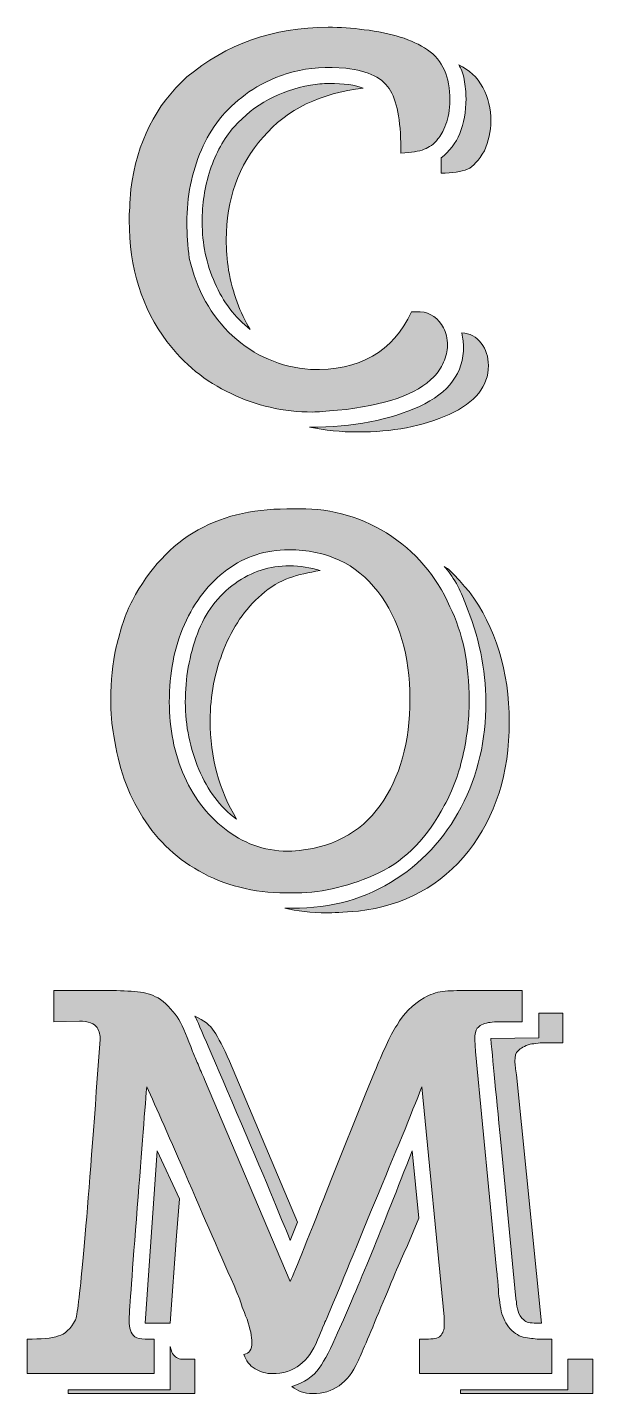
# Model space of a CAD drawing. Header units: inches. Extents: x -1.7 to 7.7, y -47.7 to -0.3.
# Drawn here: x 0.3 to 5.7, y -36.3 to -23.24 of the extents above; entities that cross this region are included whole.
import ezdxf

# ---------------------------------------------------------------- set-up
doc = ezdxf.new("R2010")
doc.units = ezdxf.units.IN
doc.header["$MEASUREMENT"] = 0
doc.layers.add('Layer 1', color=7, linetype='Continuous')

# ---------------------------------------------------------------- blocks, each defined once
blk = doc.blocks.new('block 3')
at = {"layer": 'Layer 1', "lineweight": 0}
for points, knots in [([(2.828, -31.512), (3.08, -31.52), (3.341, -31.459), (3.609, -31.344), (3.877, -31.229), (4.091, -31.022), (4.252, -30.731), (4.336, -30.593), (4.405, -30.432), (4.451, -30.241), (4.497, -30.057), (4.52, -29.866), (4.52, -29.674), (4.52, -29.322), (4.459, -29.023), (4.336, -28.778), (4.206, -28.479), (4.007, -28.25), (3.731, -28.073), (3.456, -27.905), (3.157, -27.828), (2.843, -27.844), (2.498, -27.836), (2.192, -27.897), (1.932, -28.043), (1.671, -28.188), (1.464, -28.418), (1.303, -28.717), (1.235, -28.847), (1.189, -29), (1.15, -29.161), (1.112, -29.322), (1.097, -29.49), (1.097, -29.659), (1.097, -29.789), (1.104, -29.912), (1.127, -30.011), (1.166, -30.302), (1.258, -30.563), (1.403, -30.792), (1.549, -31.022), (1.74, -31.198), (1.985, -31.328), (2.23, -31.459), (2.514, -31.52), (2.828, -31.512)], [0, 0, 0, 0, 1, 1, 1, 2, 2, 2, 3, 3, 3, 4, 4, 4, 5, 5, 5, 6, 6, 6, 7, 7, 7, 8, 8, 8, 9, 9, 9, 10, 10, 10, 11, 11, 11, 12, 12, 12, 13, 13, 13, 14, 14, 14, 15, 15, 15, 15]), ([(1.801, -30.402), (1.702, -30.18), (1.656, -29.942), (1.656, -29.689), (1.656, -29.414), (1.702, -29.169), (1.801, -28.947), (1.901, -28.724), (2.031, -28.556), (2.207, -28.426), (2.383, -28.295), (2.575, -28.234), (2.797, -28.234), (3.157, -28.234), (3.44, -28.364), (3.647, -28.632), (3.854, -28.901), (3.954, -29.245), (3.954, -29.659), (3.954, -30.072), (3.862, -30.409), (3.67, -30.677), (3.479, -30.946), (3.195, -31.091), (2.828, -31.114), (2.598, -31.122), (2.391, -31.053), (2.215, -30.923), (2.039, -30.792), (1.901, -30.624), (1.801, -30.402)], [0, 0, 0, 0, 1, 1, 1, 2, 2, 2, 3, 3, 3, 4, 4, 4, 5, 5, 5, 6, 6, 6, 7, 7, 7, 8, 8, 8, 9, 9, 9, 10, 10, 10, 10])]:
    blk.add_open_spline(points, degree=3, knots=knots, dxfattribs=at)
blk = doc.blocks.new('block 2')
at = {"layer": 'Layer 1', "true_color": 0x231f20}
h = blk.add_hatch(color=250, dxfattribs=at)
h.dxf.hatch_style = 2
edge = h.paths.add_edge_path()
edge.add_spline(control_points=[(3.027, -26.917), (2.743, -26.917), (2.483, -26.856), (2.246, -26.741), (2, -26.626), (1.794, -26.457), (1.633, -26.243), (1.395, -25.929), (1.273, -25.538), (1.273, -25.086), (1.273, -25.017), (1.28, -24.918), (1.288, -24.788), (1.349, -24.336), (1.526, -23.983), (1.824, -23.715), (2.2, -23.401), (2.644, -23.24), (3.172, -23.24), (3.287, -23.24), (3.402, -23.248), (3.517, -23.263), (3.777, -23.294), (3.976, -23.355), (4.122, -23.455), (4.268, -23.554), (4.336, -23.715), (4.336, -23.937), (4.336, -24.029), (4.321, -24.106), (4.298, -24.167), (4.275, -24.236), (4.245, -24.282), (4.222, -24.305), (4.183, -24.359), (4.137, -24.389), (4.091, -24.405), (4.038, -24.428), (3.969, -24.435), (3.869, -24.443), (3.869, -24.167), (3.839, -23.968), (3.77, -23.846), (3.701, -23.731), (3.563, -23.654), (3.341, -23.631), (3.341, -23.631), (3.211, -23.623), (3.211, -23.623), (3.034, -23.623), (2.874, -23.646), (2.728, -23.7), (2.583, -23.754), (2.468, -23.815), (2.383, -23.884), (2.192, -24.022), (2.054, -24.198), (1.962, -24.412), (1.87, -24.627), (1.824, -24.857), (1.824, -25.109), (1.824, -25.216), (1.832, -25.331), (1.847, -25.446), (1.916, -25.753), (2.054, -25.998), (2.261, -26.189), (2.468, -26.381), (2.72, -26.488), (3.004, -26.511), (3.471, -26.526), (3.793, -26.342), (3.969, -25.959), (3.969, -25.959), (4.053, -25.959), (4.053, -25.959), (4.153, -25.967), (4.229, -26.021), (4.275, -26.113), (4.298, -26.159), (4.313, -26.212), (4.313, -26.281), (4.313, -26.335), (4.298, -26.388), (4.275, -26.442), (4.252, -26.496), (4.222, -26.542), (4.183, -26.58), (4.022, -26.748), (3.716, -26.856), (3.264, -26.901), (3.149, -26.909), (3.073, -26.917), (3.027, -26.917)], knot_values=[0, 0, 0, 0, 1, 1, 1, 2, 2, 2, 3, 3, 3, 4, 4, 4, 5, 5, 5, 6, 6, 6, 7, 7, 7, 8, 8, 8, 9, 9, 9, 10, 10, 10, 11, 11, 11, 12, 12, 12, 13, 13, 13, 14, 14, 14, 15, 15, 15, 16, 16, 16, 17, 17, 17, 18, 18, 18, 19, 19, 19, 20, 20, 20, 21, 21, 21, 22, 22, 22, 23, 23, 23, 24, 24, 24, 25, 25, 25, 26, 26, 26, 27, 27, 27, 28, 28, 28, 29, 29, 29, 30, 30, 30, 31, 31, 31, 31], degree=3, periodic=1)
edge = h.paths.add_edge_path()
edge.add_spline(control_points=[(4.49, -23.922), (4.49, -24.175), (4.413, -24.366), (4.252, -24.489), (4.252, -24.489), (4.252, -24.634), (4.252, -24.634), (4.359, -24.634), (4.444, -24.619), (4.505, -24.596), (4.559, -24.573), (4.612, -24.512), (4.666, -24.42), (4.704, -24.328), (4.727, -24.236), (4.727, -24.137), (4.727, -24.022), (4.704, -23.914), (4.65, -23.815), (4.597, -23.715), (4.52, -23.646), (4.421, -23.6), (4.444, -23.631), (4.459, -23.677), (4.474, -23.738), (4.482, -23.8), (4.49, -23.861), (4.49, -23.922)], knot_values=[0, 0, 0, 0, 1, 1, 1, 2, 2, 2, 3, 3, 3, 4, 4, 4, 5, 5, 5, 6, 6, 6, 7, 7, 7, 8, 8, 8, 9, 9, 9, 9], degree=3, periodic=1)
edge = h.paths.add_edge_path()
edge.add_spline(control_points=[(3.509, -23.823), (3.433, -23.792), (3.325, -23.777), (3.18, -23.777), (3.126, -23.777), (3.065, -23.784), (3.004, -23.792), (2.713, -23.846), (2.468, -23.976), (2.276, -24.19), (2.177, -24.305), (2.1, -24.443), (2.046, -24.604), (1.993, -24.765), (1.97, -24.933), (1.97, -25.102), (1.97, -25.308), (2.008, -25.5), (2.092, -25.684), (2.169, -25.867), (2.284, -26.013), (2.429, -26.128), (2.33, -25.967), (2.261, -25.783), (2.223, -25.561), (2.207, -25.462), (2.2, -25.362), (2.2, -25.27), (2.2, -24.887), (2.314, -24.558), (2.552, -24.29), (2.782, -24.022), (3.103, -23.868), (3.509, -23.823)], knot_values=[0, 0, 0, 0, 1, 1, 1, 2, 2, 2, 3, 3, 3, 4, 4, 4, 5, 5, 5, 6, 6, 6, 7, 7, 7, 8, 8, 8, 9, 9, 9, 10, 10, 10, 11, 11, 11, 11], degree=3, periodic=1)
edge = h.paths.add_edge_path()
edge.add_spline(control_points=[(4.451, -26.159), (4.459, -26.22), (4.467, -26.266), (4.467, -26.289), (4.467, -26.542), (4.329, -26.733), (4.045, -26.863), (3.762, -26.993), (3.417, -27.062), (2.996, -27.062), (3.142, -27.093), (3.295, -27.108), (3.456, -27.108), (3.785, -27.108), (4.076, -27.055), (4.329, -26.94), (4.582, -26.825), (4.704, -26.672), (4.704, -26.473), (4.704, -26.388), (4.681, -26.319), (4.635, -26.258), (4.589, -26.197), (4.528, -26.166), (4.451, -26.159)], knot_values=[0, 0, 0, 0, 1, 1, 1, 2, 2, 2, 3, 3, 3, 4, 4, 4, 5, 5, 5, 6, 6, 6, 7, 7, 7, 8, 8, 8, 8], degree=3, periodic=1)
h = blk.add_hatch(color=250, dxfattribs=at)
h.dxf.hatch_style = 2
edge = h.paths.add_edge_path()
edge.add_spline(control_points=[(2.828, -31.512), (3.08, -31.52), (3.341, -31.459), (3.609, -31.344), (3.877, -31.229), (4.091, -31.022), (4.252, -30.731), (4.336, -30.593), (4.405, -30.432), (4.451, -30.241), (4.497, -30.057), (4.52, -29.866), (4.52, -29.674), (4.52, -29.322), (4.459, -29.023), (4.336, -28.778), (4.206, -28.479), (4.007, -28.25), (3.731, -28.073), (3.456, -27.905), (3.157, -27.828), (2.843, -27.844), (2.498, -27.836), (2.192, -27.897), (1.932, -28.043), (1.671, -28.188), (1.464, -28.418), (1.303, -28.717), (1.235, -28.847), (1.189, -29), (1.15, -29.161), (1.112, -29.322), (1.097, -29.49), (1.097, -29.659), (1.097, -29.789), (1.104, -29.912), (1.127, -30.011), (1.166, -30.302), (1.258, -30.563), (1.403, -30.792), (1.549, -31.022), (1.74, -31.198), (1.985, -31.328), (2.23, -31.459), (2.514, -31.52), (2.828, -31.512)], knot_values=[0, 0, 0, 0, 1, 1, 1, 2, 2, 2, 3, 3, 3, 4, 4, 4, 5, 5, 5, 6, 6, 6, 7, 7, 7, 8, 8, 8, 9, 9, 9, 10, 10, 10, 11, 11, 11, 12, 12, 12, 13, 13, 13, 14, 14, 14, 15, 15, 15, 15], degree=3, periodic=1)
edge = h.paths.add_edge_path()
edge.add_spline(control_points=[(1.801, -30.402), (1.702, -30.18), (1.656, -29.942), (1.656, -29.689), (1.656, -29.414), (1.702, -29.169), (1.801, -28.947), (1.901, -28.724), (2.031, -28.556), (2.207, -28.426), (2.383, -28.295), (2.575, -28.234), (2.797, -28.234), (3.157, -28.234), (3.44, -28.364), (3.647, -28.632), (3.854, -28.901), (3.954, -29.245), (3.954, -29.659), (3.954, -30.072), (3.862, -30.409), (3.67, -30.677), (3.479, -30.946), (3.195, -31.091), (2.828, -31.114), (2.598, -31.122), (2.391, -31.053), (2.215, -30.923), (2.039, -30.792), (1.901, -30.624), (1.801, -30.402)], knot_values=[0, 0, 0, 0, 1, 1, 1, 2, 2, 2, 3, 3, 3, 4, 4, 4, 5, 5, 5, 6, 6, 6, 7, 7, 7, 8, 8, 8, 9, 9, 9, 10, 10, 10, 10], degree=3, periodic=1)
edge = h.paths.add_edge_path()
edge.add_spline(control_points=[(2.805, -28.502), (2.713, -28.533), (2.621, -28.587), (2.537, -28.663), (2.376, -28.801), (2.261, -28.977), (2.177, -29.184), (2.092, -29.398), (2.046, -29.628), (2.046, -29.866), (2.046, -30.218), (2.131, -30.532), (2.299, -30.808), (2.138, -30.693), (2.023, -30.532), (1.939, -30.333), (1.855, -30.134), (1.809, -29.919), (1.809, -29.689), (1.809, -29.46), (1.847, -29.245), (1.924, -29.038), (2, -28.832), (2.123, -28.671), (2.284, -28.556), (2.445, -28.441), (2.613, -28.387), (2.805, -28.387), (2.904, -28.387), (3.004, -28.403), (3.096, -28.433), (2.988, -28.449), (2.889, -28.472), (2.805, -28.502)], knot_values=[0, 0, 0, 0, 1, 1, 1, 2, 2, 2, 3, 3, 3, 4, 4, 4, 5, 5, 5, 6, 6, 6, 7, 7, 7, 8, 8, 8, 9, 9, 9, 10, 10, 10, 11, 11, 11, 11], degree=3, periodic=1)
edge = h.paths.add_edge_path()
edge.add_spline(control_points=[(4.903, -29.881), (4.903, -30.371), (4.773, -30.785), (4.513, -31.114), (4.252, -31.443), (3.9, -31.635), (3.463, -31.688), (3.31, -31.696), (3.211, -31.704), (3.165, -31.704), (3.011, -31.704), (2.874, -31.688), (2.759, -31.658), (3.142, -31.673), (3.479, -31.589), (3.77, -31.413), (4.061, -31.237), (4.283, -30.999), (4.444, -30.693), (4.605, -30.386), (4.681, -30.049), (4.681, -29.689), (4.681, -29.375), (4.612, -29.061), (4.482, -28.74), (4.459, -28.686), (4.436, -28.625), (4.398, -28.556), (4.359, -28.487), (4.321, -28.433), (4.283, -28.395), (4.306, -28.403), (4.336, -28.433), (4.39, -28.487), (4.444, -28.541), (4.482, -28.594), (4.52, -28.632), (4.773, -28.977), (4.903, -29.391), (4.903, -29.881)], knot_values=[0, 0, 0, 0, 1, 1, 1, 2, 2, 2, 3, 3, 3, 4, 4, 4, 5, 5, 5, 6, 6, 6, 7, 7, 7, 8, 8, 8, 9, 9, 9, 10, 10, 10, 11, 11, 11, 12, 12, 12, 13, 13, 13, 13], degree=3, periodic=1)
h = blk.add_hatch(color=250, dxfattribs=at)
h.dxf.hatch_style = 2
edge = h.paths.add_edge_path()
edge.add_spline(control_points=[(1.763, -35.97), (1.763, -35.97), (1.901, -35.97), (1.901, -35.97), (1.901, -35.97), (1.901, -36.299), (1.901, -36.299), (1.901, -36.299), (0.691, -36.299), (0.691, -36.299), (0.691, -36.299), (0.691, -36.261), (0.691, -36.261), (0.691, -36.261), (1.663, -36.261), (1.663, -36.261), (1.663, -36.261), (1.663, -35.847), (1.663, -35.847), (1.663, -35.847), (1.679, -35.901), (1.679, -35.901), (1.702, -35.939), (1.725, -35.962), (1.763, -35.97)], knot_values=[0, 0, 0, 0, 1, 1, 1, 2, 2, 2, 3, 3, 3, 4, 4, 4, 5, 5, 5, 6, 6, 6, 7, 7, 7, 8, 8, 8, 8], degree=3, periodic=1)
h.paths.add_polyline_path([(5.462, -35.97), (5.462, -36.261), (4.436, -36.261), (4.436, -36.299), (5.7, -36.299), (5.7, -35.97)])
edge = h.paths.add_edge_path()
edge.add_spline(control_points=[(2.812, -34.836), (2.812, -34.836), (2.881, -34.66), (2.881, -34.66), (2.881, -34.66), (2.23, -33.121), (2.23, -33.121), (2.177, -32.991), (2.123, -32.899), (2.085, -32.837), (2.046, -32.776), (1.985, -32.73), (1.901, -32.692), (1.916, -32.715), (2.046, -33.021), (2.299, -33.611), (2.552, -34.201), (2.72, -34.614), (2.812, -34.836)], knot_values=[0, 0, 0, 0, 1, 1, 1, 2, 2, 2, 3, 3, 3, 4, 4, 4, 5, 5, 5, 6, 6, 6, 6], degree=3, periodic=1)
edge = h.paths.add_edge_path()
edge.add_spline(control_points=[(4.842, -34.093), (4.842, -34.093), (4.964, -35.357), (4.964, -35.357), (4.964, -35.365), (4.964, -35.388), (4.972, -35.418), (4.972, -35.449), (4.98, -35.48), (4.987, -35.51), (4.995, -35.541), (5.018, -35.572), (5.041, -35.595), (5.064, -35.618), (5.102, -35.625), (5.164, -35.625), (5.164, -35.625), (5.21, -35.625), (5.21, -35.625), (5.21, -35.625), (4.972, -33.251), (4.972, -33.251), (4.964, -33.197), (4.957, -33.159), (4.957, -33.121), (4.957, -33.075), (4.964, -33.044), (4.987, -33.021), (5.01, -32.998), (5.049, -32.975), (5.102, -32.96), (5.148, -32.952), (5.202, -32.945), (5.271, -32.945), (5.271, -32.945), (5.416, -32.945), (5.416, -32.945), (5.416, -32.945), (5.416, -32.661), (5.416, -32.661), (5.416, -32.661), (5.187, -32.661), (5.187, -32.661), (5.187, -32.661), (5.187, -32.899), (5.187, -32.899), (5.187, -32.899), (4.727, -32.906), (4.727, -32.906), (4.75, -33.159), (4.788, -33.55), (4.842, -34.093)], knot_values=[0, 0, 0, 0, 1, 1, 1, 2, 2, 2, 3, 3, 3, 4, 4, 4, 5, 5, 5, 6, 6, 6, 7, 7, 7, 8, 8, 8, 9, 9, 9, 10, 10, 10, 11, 11, 11, 12, 12, 12, 13, 13, 13, 14, 14, 14, 15, 15, 15, 16, 16, 16, 17, 17, 17, 17], degree=3, periodic=1)
h.paths.add_polyline_path([(1.725, -34.79), (1.755, -34.438), (1.541, -33.979), (1.426, -35.625), (1.663, -35.625)])
edge = h.paths.add_edge_path()
edge.add_spline(control_points=[(4.245, -35.748), (4.222, -35.771), (4.176, -35.778), (4.107, -35.778), (4.107, -35.778), (4.045, -35.778), (4.045, -35.778), (4.045, -35.778), (4.045, -36.108), (4.045, -36.108), (4.045, -36.108), (5.309, -36.108), (5.309, -36.108), (5.309, -36.108), (5.309, -35.778), (5.309, -35.778), (5.309, -35.778), (5.21, -35.778), (5.21, -35.778), (5.156, -35.778), (5.11, -35.771), (5.056, -35.763), (5.003, -35.755), (4.957, -35.725), (4.911, -35.679), (4.873, -35.633), (4.842, -35.579), (4.827, -35.51), (4.811, -35.441), (4.804, -35.365), (4.796, -35.273), (4.796, -35.227), (4.788, -35.173), (4.781, -35.112), (4.781, -35.112), (4.582, -33.029), (4.582, -33.029), (4.582, -33.029), (4.574, -32.914), (4.574, -32.914), (4.574, -32.86), (4.582, -32.83), (4.597, -32.807), (4.62, -32.784), (4.65, -32.761), (4.704, -32.753), (4.75, -32.745), (4.811, -32.745), (4.88, -32.745), (4.88, -32.745), (5.026, -32.745), (5.026, -32.745), (5.026, -32.745), (5.026, -32.447), (5.026, -32.447), (5.026, -32.447), (4.505, -32.447), (4.505, -32.447), (4.405, -32.447), (4.329, -32.447), (4.268, -32.454), (4.206, -32.462), (4.145, -32.485), (4.091, -32.516), (3.976, -32.585), (3.892, -32.669), (3.831, -32.776), (3.762, -32.883), (3.693, -33.036), (3.616, -33.228), (3.616, -33.228), (3.532, -33.427), (3.532, -33.427), (3.532, -33.427), (3.211, -34.231), (3.211, -34.231), (2.988, -34.798), (2.858, -35.127), (2.812, -35.227), (2.812, -35.227), (1.993, -33.297), (1.993, -33.297), (1.97, -33.243), (1.947, -33.197), (1.931, -33.151), (1.909, -33.105), (1.893, -33.067), (1.878, -33.029), (1.832, -32.899), (1.786, -32.799), (1.748, -32.722), (1.702, -32.654), (1.64, -32.585), (1.572, -32.531), (1.51, -32.493), (1.449, -32.47), (1.38, -32.462), (1.311, -32.454), (1.219, -32.447), (1.112, -32.447), (1.112, -32.447), (0.553, -32.447), (0.553, -32.447), (0.553, -32.447), (0.553, -32.745), (0.553, -32.745), (0.553, -32.745), (0.798, -32.738), (0.798, -32.738), (0.882, -32.738), (0.943, -32.761), (0.966, -32.799), (0.989, -32.837), (0.997, -32.876), (0.997, -32.914), (0.997, -32.914), (0.959, -33.412), (0.959, -33.412), (0.859, -34.798), (0.79, -35.526), (0.76, -35.595), (0.714, -35.679), (0.66, -35.732), (0.599, -35.748), (0.53, -35.771), (0.43, -35.778), (0.3, -35.778), (0.3, -35.778), (0.3, -36.108), (0.3, -36.108), (0.3, -36.108), (1.51, -36.108), (1.51, -36.108), (1.51, -36.108), (1.51, -35.778), (1.51, -35.778), (1.51, -35.778), (1.426, -35.778), (1.426, -35.778), (1.38, -35.778), (1.349, -35.771), (1.326, -35.755), (1.288, -35.725), (1.273, -35.671), (1.273, -35.602), (1.273, -35.533), (1.296, -35.212), (1.342, -34.63), (1.388, -34.047), (1.418, -33.626), (1.441, -33.366), (1.526, -33.557), (1.663, -33.864), (1.84, -34.27), (2.016, -34.683), (2.184, -35.058), (2.33, -35.395), (2.337, -35.434), (2.36, -35.495), (2.399, -35.587), (2.429, -35.679), (2.445, -35.755), (2.445, -35.809), (2.445, -35.878), (2.422, -35.916), (2.368, -35.924), (2.391, -35.985), (2.422, -36.031), (2.475, -36.062), (2.529, -36.092), (2.583, -36.108), (2.636, -36.108), (2.743, -36.108), (2.835, -36.077), (2.904, -36.024), (2.973, -35.97), (3.027, -35.893), (3.073, -35.786), (3.111, -35.687), (3.142, -35.618), (3.157, -35.587), (3.264, -35.334), (3.417, -34.959), (3.616, -34.476), (3.816, -33.994), (3.969, -33.626), (4.068, -33.366), (4.068, -33.366), (4.283, -35.564), (4.283, -35.564), (4.283, -35.564), (4.283, -35.641), (4.283, -35.641), (4.283, -35.687), (4.268, -35.725), (4.245, -35.748)], knot_values=[0, 0, 0, 0, 1, 1, 1, 2, 2, 2, 3, 3, 3, 4, 4, 4, 5, 5, 5, 6, 6, 6, 7, 7, 7, 8, 8, 8, 9, 9, 9, 10, 10, 10, 11, 11, 11, 12, 12, 12, 13, 13, 13, 14, 14, 14, 15, 15, 15, 16, 16, 16, 17, 17, 17, 18, 18, 18, 19, 19, 19, 20, 20, 20, 21, 21, 21, 22, 22, 22, 23, 23, 23, 24, 24, 24, 25, 25, 25, 26, 26, 26, 27, 27, 27, 28, 28, 28, 29, 29, 29, 30, 30, 30, 31, 31, 31, 32, 32, 32, 33, 33, 33, 34, 34, 34, 35, 35, 35, 36, 36, 36, 37, 37, 37, 38, 38, 38, 39, 39, 39, 40, 40, 40, 41, 41, 41, 42, 42, 42, 43, 43, 43, 44, 44, 44, 45, 45, 45, 46, 46, 46, 47, 47, 47, 48, 48, 48, 49, 49, 49, 50, 50, 50, 51, 51, 51, 52, 52, 52, 53, 53, 53, 54, 54, 54, 55, 55, 55, 56, 56, 56, 57, 57, 57, 58, 58, 58, 59, 59, 59, 60, 60, 60, 61, 61, 61, 62, 62, 62, 63, 63, 63, 64, 64, 64, 65, 65, 65, 65], degree=3, periodic=1)
edge = h.paths.add_edge_path()
edge.add_spline(control_points=[(3.264, -35.717), (3.203, -35.863), (3.142, -35.978), (3.088, -36.054), (3.034, -36.138), (2.942, -36.192), (2.828, -36.23), (2.881, -36.276), (2.942, -36.299), (3.027, -36.299), (3.218, -36.299), (3.364, -36.2), (3.456, -35.993), (3.486, -35.924), (3.563, -35.755), (3.678, -35.472), (3.793, -35.196), (3.877, -34.997), (3.931, -34.882), (3.931, -34.882), (4.038, -34.622), (4.038, -34.622), (4.038, -34.622), (3.976, -33.979), (3.976, -33.979), (3.693, -34.706), (3.456, -35.288), (3.264, -35.717)], knot_values=[0, 0, 0, 0, 1, 1, 1, 2, 2, 2, 3, 3, 3, 4, 4, 4, 5, 5, 5, 6, 6, 6, 7, 7, 7, 8, 8, 8, 9, 9, 9, 9], degree=3, periodic=1)
at = {"layer": 'Layer 1', "lineweight": 0}
for points in [[(1.725, -34.79), (1.755, -34.438), (1.541, -33.979), (1.426, -35.625), (1.663, -35.625), (1.725, -34.79)], [(5.462, -35.97), (5.462, -36.261), (4.436, -36.261), (4.436, -36.299), (5.7, -36.299), (5.7, -35.97), (5.462, -35.97)]]:
    blk.add_lwpolyline(points, dxfattribs=at)
for points, knots in [([(3.027, -26.917), (2.743, -26.917), (2.483, -26.856), (2.246, -26.741), (2, -26.626), (1.794, -26.457), (1.633, -26.243), (1.395, -25.929), (1.273, -25.538), (1.273, -25.086), (1.273, -25.017), (1.28, -24.918), (1.288, -24.788), (1.349, -24.336), (1.526, -23.983), (1.824, -23.715), (2.2, -23.401), (2.644, -23.24), (3.172, -23.24), (3.287, -23.24), (3.402, -23.248), (3.517, -23.263), (3.777, -23.294), (3.976, -23.355), (4.122, -23.455), (4.268, -23.554), (4.336, -23.715), (4.336, -23.937), (4.336, -24.029), (4.321, -24.106), (4.298, -24.167), (4.275, -24.236), (4.245, -24.282), (4.222, -24.305), (4.183, -24.359), (4.137, -24.389), (4.091, -24.405), (4.038, -24.428), (3.969, -24.435), (3.869, -24.443), (3.869, -24.167), (3.839, -23.968), (3.77, -23.846), (3.701, -23.731), (3.563, -23.654), (3.341, -23.631), (3.341, -23.631), (3.211, -23.623), (3.211, -23.623), (3.034, -23.623), (2.874, -23.646), (2.728, -23.7), (2.583, -23.754), (2.468, -23.815), (2.383, -23.884), (2.192, -24.022), (2.054, -24.198), (1.962, -24.412), (1.87, -24.627), (1.824, -24.857), (1.824, -25.109), (1.824, -25.216), (1.832, -25.331), (1.847, -25.446), (1.916, -25.753), (2.054, -25.998), (2.261, -26.189), (2.468, -26.381), (2.72, -26.488), (3.004, -26.511), (3.471, -26.526), (3.793, -26.342), (3.969, -25.959), (3.969, -25.959), (4.053, -25.959), (4.053, -25.959), (4.153, -25.967), (4.229, -26.021), (4.275, -26.113), (4.298, -26.159), (4.313, -26.212), (4.313, -26.281), (4.313, -26.335), (4.298, -26.388), (4.275, -26.442), (4.252, -26.496), (4.222, -26.542), (4.183, -26.58), (4.022, -26.748), (3.716, -26.856), (3.264, -26.901), (3.149, -26.909), (3.073, -26.917), (3.027, -26.917)], [0, 0, 0, 0, 1, 1, 1, 2, 2, 2, 3, 3, 3, 4, 4, 4, 5, 5, 5, 6, 6, 6, 7, 7, 7, 8, 8, 8, 9, 9, 9, 10, 10, 10, 11, 11, 11, 12, 12, 12, 13, 13, 13, 14, 14, 14, 15, 15, 15, 16, 16, 16, 17, 17, 17, 18, 18, 18, 19, 19, 19, 20, 20, 20, 21, 21, 21, 22, 22, 22, 23, 23, 23, 24, 24, 24, 25, 25, 25, 26, 26, 26, 27, 27, 27, 28, 28, 28, 29, 29, 29, 30, 30, 30, 31, 31, 31, 31]), ([(4.49, -23.922), (4.49, -24.175), (4.413, -24.366), (4.252, -24.489), (4.252, -24.489), (4.252, -24.634), (4.252, -24.634), (4.359, -24.634), (4.444, -24.619), (4.505, -24.596), (4.559, -24.573), (4.612, -24.512), (4.666, -24.42), (4.704, -24.328), (4.727, -24.236), (4.727, -24.137), (4.727, -24.022), (4.704, -23.914), (4.65, -23.815), (4.597, -23.715), (4.52, -23.646), (4.421, -23.6), (4.444, -23.631), (4.459, -23.677), (4.474, -23.738), (4.482, -23.8), (4.49, -23.861), (4.49, -23.922)], [0, 0, 0, 0, 1, 1, 1, 2, 2, 2, 3, 3, 3, 4, 4, 4, 5, 5, 5, 6, 6, 6, 7, 7, 7, 8, 8, 8, 9, 9, 9, 9]), ([(3.509, -23.823), (3.433, -23.792), (3.325, -23.777), (3.18, -23.777), (3.126, -23.777), (3.065, -23.784), (3.004, -23.792), (2.713, -23.846), (2.468, -23.976), (2.276, -24.19), (2.177, -24.305), (2.1, -24.443), (2.046, -24.604), (1.993, -24.765), (1.97, -24.933), (1.97, -25.102), (1.97, -25.308), (2.008, -25.5), (2.092, -25.684), (2.169, -25.867), (2.284, -26.013), (2.429, -26.128), (2.33, -25.967), (2.261, -25.783), (2.223, -25.561), (2.207, -25.462), (2.2, -25.362), (2.2, -25.27), (2.2, -24.887), (2.314, -24.558), (2.552, -24.29), (2.782, -24.022), (3.103, -23.868), (3.509, -23.823)], [0, 0, 0, 0, 1, 1, 1, 2, 2, 2, 3, 3, 3, 4, 4, 4, 5, 5, 5, 6, 6, 6, 7, 7, 7, 8, 8, 8, 9, 9, 9, 10, 10, 10, 11, 11, 11, 11]), ([(4.451, -26.159), (4.459, -26.22), (4.467, -26.266), (4.467, -26.289), (4.467, -26.542), (4.329, -26.733), (4.045, -26.863), (3.762, -26.993), (3.417, -27.062), (2.996, -27.062), (3.142, -27.093), (3.295, -27.108), (3.456, -27.108), (3.785, -27.108), (4.076, -27.055), (4.329, -26.94), (4.582, -26.825), (4.704, -26.672), (4.704, -26.473), (4.704, -26.388), (4.681, -26.319), (4.635, -26.258), (4.589, -26.197), (4.528, -26.166), (4.451, -26.159)], [0, 0, 0, 0, 1, 1, 1, 2, 2, 2, 3, 3, 3, 4, 4, 4, 5, 5, 5, 6, 6, 6, 7, 7, 7, 8, 8, 8, 8]), ([(2.805, -28.502), (2.713, -28.533), (2.621, -28.587), (2.537, -28.663), (2.376, -28.801), (2.261, -28.977), (2.177, -29.184), (2.092, -29.398), (2.046, -29.628), (2.046, -29.866), (2.046, -30.218), (2.131, -30.532), (2.299, -30.808), (2.138, -30.693), (2.023, -30.532), (1.939, -30.333), (1.855, -30.134), (1.809, -29.919), (1.809, -29.689), (1.809, -29.46), (1.847, -29.245), (1.924, -29.038), (2, -28.832), (2.123, -28.671), (2.284, -28.556), (2.445, -28.441), (2.613, -28.387), (2.805, -28.387), (2.904, -28.387), (3.004, -28.403), (3.096, -28.433), (2.988, -28.449), (2.889, -28.472), (2.805, -28.502)], [0, 0, 0, 0, 1, 1, 1, 2, 2, 2, 3, 3, 3, 4, 4, 4, 5, 5, 5, 6, 6, 6, 7, 7, 7, 8, 8, 8, 9, 9, 9, 10, 10, 10, 11, 11, 11, 11]), ([(4.903, -29.881), (4.903, -30.371), (4.773, -30.785), (4.513, -31.114), (4.252, -31.443), (3.9, -31.635), (3.463, -31.688), (3.31, -31.696), (3.211, -31.704), (3.165, -31.704), (3.011, -31.704), (2.874, -31.688), (2.759, -31.658), (3.142, -31.673), (3.479, -31.589), (3.77, -31.413), (4.061, -31.237), (4.283, -30.999), (4.444, -30.693), (4.605, -30.386), (4.681, -30.049), (4.681, -29.689), (4.681, -29.375), (4.612, -29.061), (4.482, -28.74), (4.459, -28.686), (4.436, -28.625), (4.398, -28.556), (4.359, -28.487), (4.321, -28.433), (4.283, -28.395), (4.306, -28.403), (4.336, -28.433), (4.39, -28.487), (4.444, -28.541), (4.482, -28.594), (4.52, -28.632), (4.773, -28.977), (4.903, -29.391), (4.903, -29.881)], [0, 0, 0, 0, 1, 1, 1, 2, 2, 2, 3, 3, 3, 4, 4, 4, 5, 5, 5, 6, 6, 6, 7, 7, 7, 8, 8, 8, 9, 9, 9, 10, 10, 10, 11, 11, 11, 12, 12, 12, 13, 13, 13, 13]), ([(4.245, -35.748), (4.222, -35.771), (4.176, -35.778), (4.107, -35.778), (4.107, -35.778), (4.045, -35.778), (4.045, -35.778), (4.045, -35.778), (4.045, -36.108), (4.045, -36.108), (4.045, -36.108), (5.309, -36.108), (5.309, -36.108), (5.309, -36.108), (5.309, -35.778), (5.309, -35.778), (5.309, -35.778), (5.21, -35.778), (5.21, -35.778), (5.156, -35.778), (5.11, -35.771), (5.056, -35.763), (5.003, -35.755), (4.957, -35.725), (4.911, -35.679), (4.873, -35.633), (4.842, -35.579), (4.827, -35.51), (4.811, -35.441), (4.804, -35.365), (4.796, -35.273), (4.796, -35.227), (4.788, -35.173), (4.781, -35.112), (4.781, -35.112), (4.582, -33.029), (4.582, -33.029), (4.582, -33.029), (4.574, -32.914), (4.574, -32.914), (4.574, -32.86), (4.582, -32.83), (4.597, -32.807), (4.62, -32.784), (4.65, -32.761), (4.704, -32.753), (4.75, -32.745), (4.811, -32.745), (4.88, -32.745), (4.88, -32.745), (5.026, -32.745), (5.026, -32.745), (5.026, -32.745), (5.026, -32.447), (5.026, -32.447), (5.026, -32.447), (4.505, -32.447), (4.505, -32.447), (4.405, -32.447), (4.329, -32.447), (4.268, -32.454), (4.206, -32.462), (4.145, -32.485), (4.091, -32.516), (3.976, -32.585), (3.892, -32.669), (3.831, -32.776), (3.762, -32.883), (3.693, -33.036), (3.616, -33.228), (3.616, -33.228), (3.532, -33.427), (3.532, -33.427), (3.532, -33.427), (3.211, -34.231), (3.211, -34.231), (2.988, -34.798), (2.858, -35.127), (2.812, -35.227), (2.812, -35.227), (1.993, -33.297), (1.993, -33.297), (1.97, -33.243), (1.947, -33.197), (1.931, -33.151), (1.909, -33.105), (1.893, -33.067), (1.878, -33.029), (1.832, -32.899), (1.786, -32.799), (1.748, -32.722), (1.702, -32.654), (1.64, -32.585), (1.572, -32.531), (1.51, -32.493), (1.449, -32.47), (1.38, -32.462), (1.311, -32.454), (1.219, -32.447), (1.112, -32.447), (1.112, -32.447), (0.553, -32.447), (0.553, -32.447), (0.553, -32.447), (0.553, -32.745), (0.553, -32.745), (0.553, -32.745), (0.798, -32.738), (0.798, -32.738), (0.882, -32.738), (0.943, -32.761), (0.966, -32.799), (0.989, -32.837), (0.997, -32.876), (0.997, -32.914), (0.997, -32.914), (0.959, -33.412), (0.959, -33.412), (0.859, -34.798), (0.79, -35.526), (0.76, -35.595), (0.714, -35.679), (0.66, -35.732), (0.599, -35.748), (0.53, -35.771), (0.43, -35.778), (0.3, -35.778), (0.3, -35.778), (0.3, -36.108), (0.3, -36.108), (0.3, -36.108), (1.51, -36.108), (1.51, -36.108), (1.51, -36.108), (1.51, -35.778), (1.51, -35.778), (1.51, -35.778), (1.426, -35.778), (1.426, -35.778), (1.38, -35.778), (1.349, -35.771), (1.326, -35.755), (1.288, -35.725), (1.273, -35.671), (1.273, -35.602), (1.273, -35.533), (1.296, -35.212), (1.342, -34.63), (1.388, -34.047), (1.418, -33.626), (1.441, -33.366), (1.526, -33.557), (1.663, -33.864), (1.84, -34.27), (2.016, -34.683), (2.184, -35.058), (2.33, -35.395), (2.337, -35.434), (2.36, -35.495), (2.399, -35.587), (2.429, -35.679), (2.445, -35.755), (2.445, -35.809), (2.445, -35.878), (2.422, -35.916), (2.368, -35.924), (2.391, -35.985), (2.422, -36.031), (2.475, -36.062), (2.529, -36.092), (2.583, -36.108), (2.636, -36.108), (2.743, -36.108), (2.835, -36.077), (2.904, -36.024), (2.973, -35.97), (3.027, -35.893), (3.073, -35.786), (3.111, -35.687), (3.142, -35.618), (3.157, -35.587), (3.264, -35.334), (3.417, -34.959), (3.616, -34.476), (3.816, -33.994), (3.969, -33.626), (4.068, -33.366), (4.068, -33.366), (4.283, -35.564), (4.283, -35.564), (4.283, -35.564), (4.283, -35.641), (4.283, -35.641), (4.283, -35.687), (4.268, -35.725), (4.245, -35.748)], [0, 0, 0, 0, 1, 1, 1, 2, 2, 2, 3, 3, 3, 4, 4, 4, 5, 5, 5, 6, 6, 6, 7, 7, 7, 8, 8, 8, 9, 9, 9, 10, 10, 10, 11, 11, 11, 12, 12, 12, 13, 13, 13, 14, 14, 14, 15, 15, 15, 16, 16, 16, 17, 17, 17, 18, 18, 18, 19, 19, 19, 20, 20, 20, 21, 21, 21, 22, 22, 22, 23, 23, 23, 24, 24, 24, 25, 25, 25, 26, 26, 26, 27, 27, 27, 28, 28, 28, 29, 29, 29, 30, 30, 30, 31, 31, 31, 32, 32, 32, 33, 33, 33, 34, 34, 34, 35, 35, 35, 36, 36, 36, 37, 37, 37, 38, 38, 38, 39, 39, 39, 40, 40, 40, 41, 41, 41, 42, 42, 42, 43, 43, 43, 44, 44, 44, 45, 45, 45, 46, 46, 46, 47, 47, 47, 48, 48, 48, 49, 49, 49, 50, 50, 50, 51, 51, 51, 52, 52, 52, 53, 53, 53, 54, 54, 54, 55, 55, 55, 56, 56, 56, 57, 57, 57, 58, 58, 58, 59, 59, 59, 60, 60, 60, 61, 61, 61, 62, 62, 62, 63, 63, 63, 64, 64, 64, 65, 65, 65, 65]), ([(2.812, -34.836), (2.812, -34.836), (2.881, -34.66), (2.881, -34.66), (2.881, -34.66), (2.23, -33.121), (2.23, -33.121), (2.177, -32.991), (2.123, -32.899), (2.085, -32.837), (2.046, -32.776), (1.985, -32.73), (1.901, -32.692), (1.916, -32.715), (2.046, -33.021), (2.299, -33.611), (2.552, -34.201), (2.72, -34.614), (2.812, -34.836)], [0, 0, 0, 0, 1, 1, 1, 2, 2, 2, 3, 3, 3, 4, 4, 4, 5, 5, 5, 6, 6, 6, 6]), ([(4.842, -34.093), (4.842, -34.093), (4.964, -35.357), (4.964, -35.357), (4.964, -35.365), (4.964, -35.388), (4.972, -35.418), (4.972, -35.449), (4.98, -35.48), (4.987, -35.51), (4.995, -35.541), (5.018, -35.572), (5.041, -35.595), (5.064, -35.618), (5.102, -35.625), (5.164, -35.625), (5.164, -35.625), (5.21, -35.625), (5.21, -35.625), (5.21, -35.625), (4.972, -33.251), (4.972, -33.251), (4.964, -33.197), (4.957, -33.159), (4.957, -33.121), (4.957, -33.075), (4.964, -33.044), (4.987, -33.021), (5.01, -32.998), (5.049, -32.975), (5.102, -32.96), (5.148, -32.952), (5.202, -32.945), (5.271, -32.945), (5.271, -32.945), (5.416, -32.945), (5.416, -32.945), (5.416, -32.945), (5.416, -32.661), (5.416, -32.661), (5.416, -32.661), (5.187, -32.661), (5.187, -32.661), (5.187, -32.661), (5.187, -32.899), (5.187, -32.899), (5.187, -32.899), (4.727, -32.906), (4.727, -32.906), (4.75, -33.159), (4.788, -33.55), (4.842, -34.093)], [0, 0, 0, 0, 1, 1, 1, 2, 2, 2, 3, 3, 3, 4, 4, 4, 5, 5, 5, 6, 6, 6, 7, 7, 7, 8, 8, 8, 9, 9, 9, 10, 10, 10, 11, 11, 11, 12, 12, 12, 13, 13, 13, 14, 14, 14, 15, 15, 15, 16, 16, 16, 17, 17, 17, 17]), ([(3.264, -35.717), (3.203, -35.863), (3.142, -35.978), (3.088, -36.054), (3.034, -36.138), (2.942, -36.192), (2.828, -36.23), (2.881, -36.276), (2.942, -36.299), (3.027, -36.299), (3.218, -36.299), (3.364, -36.2), (3.456, -35.993), (3.486, -35.924), (3.563, -35.755), (3.678, -35.472), (3.793, -35.196), (3.877, -34.997), (3.931, -34.882), (3.931, -34.882), (4.038, -34.622), (4.038, -34.622), (4.038, -34.622), (3.976, -33.979), (3.976, -33.979), (3.693, -34.706), (3.456, -35.288), (3.264, -35.717)], [0, 0, 0, 0, 1, 1, 1, 2, 2, 2, 3, 3, 3, 4, 4, 4, 5, 5, 5, 6, 6, 6, 7, 7, 7, 8, 8, 8, 9, 9, 9, 9]), ([(1.763, -35.97), (1.763, -35.97), (1.901, -35.97), (1.901, -35.97), (1.901, -35.97), (1.901, -36.299), (1.901, -36.299), (1.901, -36.299), (0.691, -36.299), (0.691, -36.299), (0.691, -36.299), (0.691, -36.261), (0.691, -36.261), (0.691, -36.261), (1.663, -36.261), (1.663, -36.261), (1.663, -36.261), (1.663, -35.847), (1.663, -35.847), (1.663, -35.847), (1.679, -35.901), (1.679, -35.901), (1.702, -35.939), (1.725, -35.962), (1.763, -35.97)], [0, 0, 0, 0, 1, 1, 1, 2, 2, 2, 3, 3, 3, 4, 4, 4, 5, 5, 5, 6, 6, 6, 7, 7, 7, 8, 8, 8, 8])]:
    blk.add_open_spline(points, degree=3, knots=knots, dxfattribs=at)
at = {"layer": 'Layer 1'}
blk.add_blockref('block 3', (0, 0), dxfattribs=at)

msp = doc.modelspace()

# ---------------------------------------------------------------- block references
at = {"layer": 'Layer 1'}
msp.add_blockref('block 2', (0, 0), dxfattribs=at)

doc.saveas('drawing.dxf')
